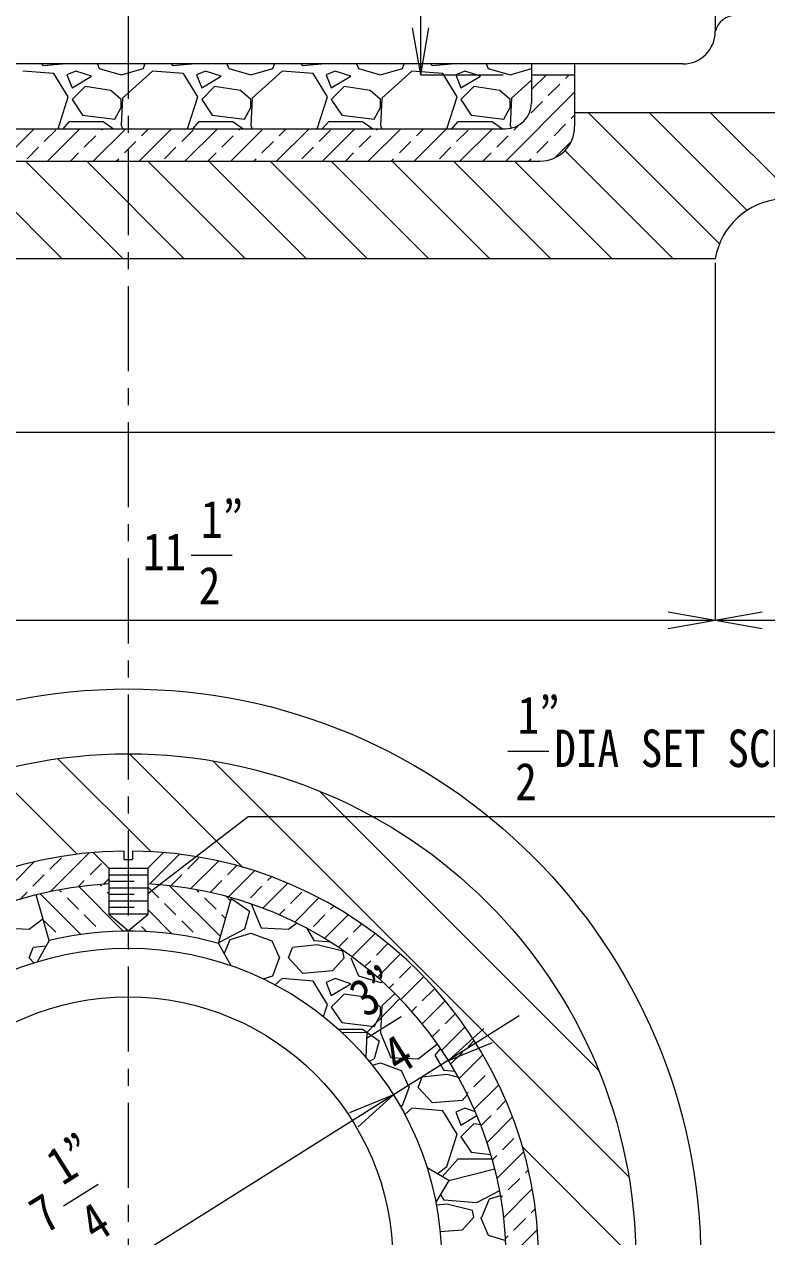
# Model space of a CAD drawing. Units: millimetres, scale not verified. Extents: x -4089 to 4089, y -2931 to 2931.
# Drawn here: x -1404 to -967, y -2305 to -1592 of the extents above; entities that cross this region are included whole.
import ezdxf
from ezdxf.enums import TextEntityAlignment as Align

# ---------------------------------------------------------------- set-up
doc = ezdxf.new("R2010")
doc.units = ezdxf.units.MM
doc.header["$LTSCALE"] = 10
doc.linetypes.add('CHAIN1', pattern=[8, 5, -1, 1, -1])
for name, color, linetype, lineweight in [('0-0_0', 3, 'Continuous', 18), ('0-1_芯', 4, 'CHAIN1', 18), ('0-2_寸法', 2, 'Continuous', 18)]:
    doc.layers.add(name, color=color, linetype=linetype, lineweight=lineweight)
doc.styles.add('ＭＳ ゴシック', font='')
doc.styles.get('ＭＳ ゴシック').set_extended_font_data('MS Gothic')

msp = doc.modelspace()

# ---------------------------------------------------------------- linework, layer by layer
at = {"layer": '0-0_0'}
for p, q in [((-997.36, -1266.53), (-997.36, -1596.73)), ((-1016.41, -1615.78), (-2432.46, -1615.78)), ((-1392.22, -1616.92), (-1393.26, -1615.78)), ((-1379.08, -1615.78), (-1392.22, -1616.92)), ((-1360.59, -1615.78), (-1359.45, -1618.44)), ((-1333.54, -1618.44), (-1332.59, -1615.78)), ((-1316.02, -1616.92), (-1317.06, -1615.78)), ((-1302.88, -1615.78), (-1316.02, -1616.92)), ((-1284.39, -1615.78), (-1283.25, -1618.44)), ((-1257.34, -1618.44), (-1256.39, -1615.78)), ((-1239.82, -1616.92), (-1240.86, -1615.78)), ((-1226.68, -1615.78), (-1239.82, -1616.92)), ((-1208.19, -1615.78), (-1207.05, -1618.44)), ((-1181.14, -1618.44), (-1180.19, -1615.78)), ((-1163.62, -1616.92), (-1164.66, -1615.78)), ((-1150.48, -1615.78), (-1163.62, -1616.92)), ((-1131.99, -1615.78), (-1130.85, -1618.44)), ((-1105.39, -1615.78), (-1105.39, -1638.64)), ((-1079.99, -1615.78), (-1079.99, -1652.61)), ((-1386.12, -1621.49), (-1404.41, -1619.97)), ((-1377.74, -1635.21), (-1386.12, -1621.49)), ((-1373.17, -1619.97), (-1378.5, -1622.25)), ((-1378.5, -1622.25), (-1375.45, -1629.87)), ((-1375.45, -1629.87), (-1364.02, -1623.01)), ((-1364.02, -1623.01), (-1373.17, -1619.97)), ((-1359.45, -1618.44), (-1346.5, -1622.25)), ((-1346.5, -1622.25), (-1333.54, -1618.44)), ((-1328.21, -1619.97), (-1345.73, -1635.97)), ((-1309.92, -1621.49), (-1328.21, -1619.97)), ((-1301.54, -1635.21), (-1309.92, -1621.49)), ((-1296.97, -1619.97), (-1302.3, -1622.25)), ((-1302.3, -1622.25), (-1299.25, -1629.87)), ((-1299.25, -1629.87), (-1287.82, -1623.01)), ((-1287.82, -1623.01), (-1296.97, -1619.97)), ((-1283.25, -1618.44), (-1270.3, -1622.25)), ((-1270.3, -1622.25), (-1257.34, -1618.44)), ((-1252.01, -1619.97), (-1269.53, -1635.97)), ((-1233.72, -1621.49), (-1252.01, -1619.97)), ((-1225.34, -1635.21), (-1233.72, -1621.49)), ((-1220.77, -1619.97), (-1226.1, -1622.25)), ((-1226.1, -1622.25), (-1223.05, -1629.87)), ((-1223.05, -1629.87), (-1211.62, -1623.01)), ((-1211.62, -1623.01), (-1220.77, -1619.97)), ((-1207.05, -1618.44), (-1194.1, -1622.25)), ((-1194.1, -1622.25), (-1181.14, -1618.44)), ((-1175.81, -1619.97), (-1193.33, -1635.97)), ((-1157.52, -1621.49), (-1175.81, -1619.97)), ((-1149.14, -1635.21), (-1157.52, -1621.49)), ((-1144.57, -1619.97), (-1149.9, -1622.25)), ((-1149.9, -1622.25), (-1146.85, -1629.87)), ((-1146.85, -1629.87), (-1135.42, -1623.01)), ((-1135.42, -1623.01), (-1144.57, -1619.97)), ((-1130.85, -1618.44), (-1117.9, -1622.25)), ((-1117.9, -1622.25), (-1105.39, -1618.57)), ((-1105.39, -1622.13), (-1079.99, -1622.13)), ((-1105.39, -1630.88), (-1096.64, -1622.13)), ((-1085.38, -1624.34), (-1083.17, -1622.13)), ((-1367.83, -1629.11), (-1375.45, -1636.73)), ((-1352.59, -1631.4), (-1367.83, -1629.11)), ((-1346.5, -1636.73), (-1352.59, -1631.4)), ((-1291.63, -1629.11), (-1299.25, -1636.73)), ((-1276.39, -1631.4), (-1291.63, -1629.11)), ((-1270.3, -1636.73), (-1276.39, -1631.4)), ((-1215.43, -1629.11), (-1223.05, -1636.73)), ((-1200.19, -1631.4), (-1215.43, -1629.11)), ((-1194.1, -1636.73), (-1200.19, -1631.4)), ((-1139.23, -1629.11), (-1146.85, -1636.73)), ((-1123.99, -1631.4), (-1139.23, -1629.11)), ((-1117.9, -1636.73), (-1123.99, -1631.4)), ((-1105.39, -1625.24), (-1117.13, -1635.97)), ((-1095.48, -1634.44), (-1088.75, -1627.71)), ((-1383.71, -1653.88), (-1377.74, -1635.21)), ((-1375.45, -1636.73), (-1369.36, -1645.87)), ((-1345.73, -1635.97), (-1346.5, -1651.97)), ((-1346.5, -1641.3), (-1346.5, -1636.73)), ((-1307.51, -1653.88), (-1301.54, -1635.21)), ((-1299.25, -1636.73), (-1293.16, -1645.87)), ((-1269.53, -1635.97), (-1270.3, -1651.97)), ((-1270.3, -1641.3), (-1270.3, -1636.73)), ((-1231.31, -1653.88), (-1225.34, -1635.21)), ((-1223.05, -1636.73), (-1216.96, -1645.87)), ((-1193.33, -1635.97), (-1194.1, -1651.97)), ((-1194.1, -1641.3), (-1194.1, -1636.73)), ((-1155.11, -1653.88), (-1149.14, -1635.21)), ((-1146.85, -1636.73), (-1140.76, -1645.87)), ((-1120.5, -1672.93), (-1079.99, -1632.42)), ((-1117.13, -1635.97), (-1117.9, -1651.97)), ((-1117.9, -1641.3), (-1117.9, -1636.73)), ((-1105.59, -1644.55), (-1098.85, -1637.81)), ((-1369.36, -1645.87), (-1350.31, -1648.16)), ((-1350.31, -1648.16), (-1346.5, -1641.3)), ((-1293.16, -1645.87), (-1274.11, -1648.16)), ((-1274.11, -1648.16), (-1270.3, -1641.3)), ((-1216.96, -1645.87), (-1197.91, -1648.16)), ((-1197.91, -1648.16), (-1194.1, -1641.3)), ((-1140.76, -1645.87), (-1121.71, -1648.16)), ((-1121.71, -1648.16), (-1117.9, -1641.3)), ((-1082.01, -1647.91), (-1079.99, -1645.89)), ((-1079.99, -1644.35), (-593.91, -1644.35)), ((-994.89, -1721.57), (-1072.1, -1644.35)), ((-978.65, -1701.89), (-1036.18, -1644.35)), ((-949.46, -1695.15), (-1000.26, -1644.35)), ((-1380.75, -1653.88), (-1376.98, -1649.68)), ((-1376.98, -1649.68), (-1357.16, -1649.68)), ((-1357.16, -1649.68), (-1351.11, -1653.88)), ((-1346.5, -1651.97), (-1345.69, -1653.88)), ((-1304.55, -1653.88), (-1300.78, -1649.68)), ((-1300.78, -1649.68), (-1280.96, -1649.68)), ((-1280.96, -1649.68), (-1274.91, -1653.88)), ((-1270.3, -1651.97), (-1269.49, -1653.88)), ((-1228.35, -1653.88), (-1224.58, -1649.68)), ((-1224.58, -1649.68), (-1204.76, -1649.68)), ((-1204.76, -1649.68), (-1198.71, -1653.88)), ((-1194.1, -1651.97), (-1193.29, -1653.88)), ((-1152.15, -1653.88), (-1148.38, -1649.68)), ((-1148.38, -1649.68), (-1128.56, -1649.68)), ((-1128.56, -1649.68), (-1122.51, -1653.88)), ((-1117.9, -1651.97), (-1117.25, -1653.5)), ((-1115.69, -1654.65), (-1112.68, -1651.64)), ((-1092.12, -1658.02), (-1085.38, -1651.28)), ((-2273.71, -1653.88), (-1120.63, -1653.88)), ((-1416.84, -1672.93), (-1397.79, -1653.88)), ((-1391.83, -1661.38), (-1385.1, -1654.65)), ((-1389.9, -1672.93), (-1370.85, -1653.88)), ((-1368.26, -1664.75), (-1361.52, -1658.02)), ((-1362.96, -1672.93), (-1343.91, -1653.88)), ((-1358.16, -1654.65), (-1357.38, -1653.88)), ((-1336.02, -1672.93), (-1316.97, -1653.88)), ((-1334.58, -1658.02), (-1330.44, -1653.88)), ((-1311.01, -1661.38), (-1304.27, -1654.65)), ((-1309.08, -1672.93), (-1290.03, -1653.88)), ((-1287.44, -1664.75), (-1280.7, -1658.02)), ((-1282.14, -1672.93), (-1263.09, -1653.88)), ((-1277.33, -1654.65), (-1276.56, -1653.88)), ((-1255.2, -1672.93), (-1236.15, -1653.88)), ((-1253.76, -1658.02), (-1249.62, -1653.88)), ((-1230.19, -1661.38), (-1223.45, -1654.65)), ((-1228.26, -1672.93), (-1209.21, -1653.88)), ((-1206.61, -1664.75), (-1199.88, -1658.02)), ((-1201.32, -1672.93), (-1182.27, -1653.88)), ((-1196.51, -1654.65), (-1195.74, -1653.88)), ((-1174.38, -1672.93), (-1155.33, -1653.88)), ((-1172.94, -1658.02), (-1168.8, -1653.88)), ((-1149.36, -1661.38), (-1142.63, -1654.65)), ((-1147.44, -1672.93), (-1128.39, -1653.88)), ((-1125.79, -1664.75), (-1119.06, -1658.02)), ((-1401.93, -1671.49), (-1395.2, -1664.75)), ((-1344.69, -1668.12), (-1337.95, -1661.38)), ((-1321.11, -1671.49), (-1314.38, -1664.75)), ((-1263.86, -1668.12), (-1257.13, -1661.38)), ((-1240.29, -1671.49), (-1233.55, -1664.75)), ((-1183.04, -1668.12), (-1176.31, -1661.38)), ((-1159.47, -1671.49), (-1152.73, -1664.75)), ((-1102.22, -1668.12), (-1095.48, -1661.38)), ((-1091.59, -1670.96), (-1081.95, -1661.32)), ((-1022.3, -1730.08), (-1085.67, -1666.7)), ((-2241.96, -1672.93), (-1100.31, -1672.93)), ((-1381.51, -1730.08), (-1438.66, -1672.93)), ((-1345.59, -1730.08), (-1402.74, -1672.93)), ((-1376.43, -1672.93), (-1371.63, -1668.12)), ((-1309.67, -1730.08), (-1366.82, -1672.93)), ((-1349.49, -1672.93), (-1348.05, -1671.49)), ((-1273.75, -1730.08), (-1330.9, -1672.93)), ((-1295.61, -1672.93), (-1290.8, -1668.12)), ((-1237.83, -1730.08), (-1294.98, -1672.93)), ((-1268.67, -1672.93), (-1267.23, -1671.49)), ((-1201.91, -1730.08), (-1259.06, -1672.93)), ((-1165.98, -1730.08), (-1223.13, -1672.93)), ((-1214.79, -1672.93), (-1209.98, -1668.12)), ((-1187.85, -1672.93), (-1186.41, -1671.49)), ((-1130.06, -1730.08), (-1187.21, -1672.93)), ((-1094.14, -1730.08), (-1151.29, -1672.93)), ((-1133.97, -1672.93), (-1129.16, -1668.12)), ((-1058.22, -1730.08), (-1115.37, -1672.93)), ((-1107.03, -1672.93), (-1105.59, -1671.49)), ((-1543.46, -1730.08), (-997.36, -1730.08)), ((-1275.01, -2088.02), (-1341.77, -2021.27)), ((-1329.15, -2078.78), (-1383.79, -2024.15)), ((-1048.13, -2270), (-1292.7, -2025.44)), ((-1372.53, -2080.3), (-1421.03, -2031.81)), ((-1065.95, -2207.28), (-1229.98, -2043.26)), ((-1388.15, -2102.22), (-1365.44, -2079.52)), ((-1353.84, -2088.58), (-1363.11, -2079.31)), ((-1344.95, -2078.43), (-1344.95, -2083.5)), ((-1339.87, -2078.43), (-1339.87, -2083.5)), ((-1330.98, -2088.58), (-1321.71, -2079.31)), ((-1329.86, -2097.82), (-1312.34, -2080.3)), ((-1427.1, -2114.24), (-1397.7, -2084.84)), ((-1388.46, -2089.07), (-1381.73, -2082.33)), ((-1364.89, -2092.44), (-1358.16, -2085.7)), ((-1344.95, -2083.5), (-1339.87, -2083.5)), ((-1307.64, -2089.07), (-1300.91, -2082.33)), ((-1305.63, -2100.53), (-1289.41, -2084.31)), ((-1284.07, -2092.44), (-1278.63, -2087)), ((-1398.57, -2099.17), (-1391.83, -2092.44)), ((-1356.93, -2097.94), (-1353.84, -2094.86)), ((-1353.84, -2088.58), (-1353.84, -2115.82)), ((-1353.84, -2088.58), (-1330.98, -2088.58)), ((-1353.84, -2092.39), (-1330.98, -2092.39)), ((-1330.98, -2088.58), (-1330.98, -2115.82)), ((-1317.45, -2098.87), (-1311.01, -2092.44)), ((-1283.56, -2105.4), (-1268.26, -2090.09)), ((-1260.5, -2095.8), (-1258.26, -2093.57)), ((-1381.73, -2102.54), (-1383.05, -2101.21)), ((-1371.88, -2099.43), (-1368.26, -2095.8)), ((-1345.37, -2125.43), (-1371.43, -2099.37)), ((-1358.16, -2099.17), (-1359.22, -2098.1)), ((-1353.84, -2096.2), (-1338.94, -2096.2)), ((-1353.84, -2100.01), (-1330.98, -2100.01)), ((-1324.48, -2105.91), (-1330.98, -2099.41)), ((-1288.25, -2128.67), (-1318.12, -2098.8)), ((-1300.91, -2102.54), (-1302.34, -2101.11)), ((-1294.17, -2102.54), (-1287.44, -2095.8)), ((-1270.6, -2105.91), (-1263.86, -2099.17)), ((-1263.26, -2112.04), (-1248.61, -2097.39)), ((-1406.22, -2106.82), (-1401.93, -2102.54)), ((-1388.88, -2131.04), (-1396.5, -2104.16)), ((-1370.32, -2127.42), (-1394.16, -2103.58)), ((-1371.63, -2112.64), (-1378.36, -2105.91)), ((-1353.84, -2103.49), (-1354.79, -2102.54)), ((-1353.84, -2103.82), (-1338.94, -2103.82)), ((-1353.84, -2107.63), (-1330.98, -2107.63)), ((-1314.38, -2116.01), (-1321.11, -2109.27)), ((-1290.8, -2112.64), (-1297.54, -2105.91)), ((-1289.41, -2132.77), (-1281.79, -2105.89)), ((-1282.3, -2107.68), (-1284.95, -2105.02)), ((-1282.07, -2106.88), (-1280.96, -2106.88)), ((-1280.96, -2106.88), (-1271.06, -2113.74)), ((-1247.02, -2109.27), (-1240.29, -2102.54)), ((-1244.48, -2120.2), (-1230.31, -2106.03)), ((-1361.52, -2122.74), (-1368.26, -2116.01)), ((-1353.84, -2111.44), (-1338.94, -2111.44)), ((-1353.84, -2115.25), (-1330.98, -2115.25)), ((-1342.41, -2125.41), (-1353.84, -2115.82)), ((-1342.41, -2125.41), (-1330.98, -2115.82)), ((-1316.75, -2127.11), (-1330.98, -2112.88)), ((-1285.27, -2118.17), (-1287.44, -2116.01)), ((-1271.06, -2113.74), (-1274.11, -2124.41)), ((-1270.14, -2109.55), (-1264.2, -2123.65)), ((-1253.69, -2115.94), (-1250.39, -2112.64)), ((-1233.55, -2122.74), (-1226.82, -2116.01)), ((-1227.08, -2129.74), (-1213.24, -2115.9)), ((-1223.45, -2112.64), (-1221.63, -2110.82)), ((-1416.6, -2123.65), (-1400.6, -2124.41)), ((-1400.6, -2124.41), (-1392.53, -2118.17)), ((-1385.1, -2126.11), (-1391.83, -2119.38)), ((-1331.62, -2125.71), (-1334.58, -2122.74)), ((-1304.27, -2126.11), (-1311.01, -2119.38)), ((-1264.2, -2123.65), (-1248.2, -2124.41)), ((-1248.2, -2124.41), (-1243.43, -2120.73)), ((-1209.98, -2126.11), (-1205.14, -2121.27)), ((-1300.38, -2130.01), (-1300.91, -2129.48)), ((-1274.11, -2124.41), (-1289.29, -2132.37)), ((-1286.04, -2138.81), (-1282.49, -2130.51)), ((-1282.49, -2130.51), (-1270.3, -2126.7)), ((-1270.3, -2126.7), (-1258.1, -2131.27)), ((-1232.96, -2131.27), (-1237.24, -2123.93)), ((-1218.85, -2134.98), (-1213.35, -2129.48)), ((-1210.93, -2140.53), (-1197.31, -2126.91)), ((-1400.6, -2141.17), (-1398.31, -2135.08)), ((-1390.68, -2134.28), (-1398.31, -2135.08)), ((-1388.88, -2131.04), (-1396.09, -2143.96)), ((-1289.41, -2132.77), (-1282.2, -2145.69)), ((-1258.1, -2131.27), (-1253.53, -2141.17)), ((-1248.2, -2141.17), (-1245.91, -2135.08)), ((-1231.43, -2133.55), (-1245.91, -2135.08)), ((-1223.37, -2132.04), (-1232.96, -2131.27)), ((-1216.19, -2137.36), (-1231.43, -2133.55)), ((-1215.43, -2141.17), (-1216.19, -2137.36)), ((-1196.51, -2139.58), (-1189.78, -2132.85)), ((-1397.89, -2144.12), (-1400.6, -2141.17)), ((-1257.34, -2151.84), (-1253.53, -2141.17)), ((-1239.82, -2150.32), (-1248.2, -2141.17)), ((-1215.43, -2141.17), (-1222.29, -2148.79)), ((-1211.62, -2141.17), (-1207.05, -2151.84)), ((-1210.86, -2141.17), (-1210.67, -2140.72)), ((-1203.31, -2146.38), (-1199.88, -2142.95)), ((-1195.98, -2152.52), (-1182.48, -2139.03)), ((-1263.08, -2153.53), (-1257.34, -2151.84)), ((-1222.29, -2148.79), (-1239.82, -2150.32)), ((-1207.05, -2151.84), (-1194.1, -2155.65)), ((-1183.04, -2153.05), (-1176.31, -2146.32)), ((-1182.2, -2165.68), (-1168.73, -2152.21)), ((-1252.01, -2153.37), (-1256.06, -2157.07)), ((-1233.72, -2154.89), (-1252.01, -2153.37)), ((-1225.34, -2168.61), (-1233.72, -2154.89)), ((-1220.77, -2153.37), (-1226.1, -2155.65)), ((-1226.1, -2155.65), (-1223.05, -2163.27)), ((-1223.05, -2163.27), (-1211.62, -2156.41)), ((-1211.62, -2156.41), (-1220.77, -2153.37)), ((-1194.1, -2155.65), (-1192.88, -2155.29)), ((-1188.95, -2158.96), (-1186.41, -2156.42)), ((-1215.43, -2162.51), (-1223.05, -2170.13)), ((-1200.19, -2164.8), (-1215.43, -2162.51)), ((-1202.25, -2185.14), (-1182.78, -2165.1)), ((-1194.1, -2170.13), (-1200.19, -2164.8)), ((-1185.55, -2162.26), (-1193.33, -2169.37)), ((-1169.57, -2166.52), (-1162.84, -2159.79)), ((-1169.57, -2180), (-1156.03, -2166.46)), ((-1227.62, -2175.73), (-1225.34, -2168.61)), ((-1223.05, -2170.13), (-1216.96, -2179.27)), ((-1193.33, -2169.37), (-1194.1, -2185.37)), ((-1194.1, -2174.7), (-1194.1, -2170.13)), ((-1175.74, -2172.69), (-1172.94, -2169.89)), ((-1216.96, -2179.27), (-1197.91, -2181.56)), ((-1197.91, -2181.56), (-1194.1, -2174.7)), ((-1156.1, -2179.99), (-1150.09, -2173.98)), ((-1218.95, -2183.08), (-1204.76, -2183.08)), ((-1202.25, -2185.14), (-1216.49, -2185.34)), ((-1204.76, -2183.08), (-1194.86, -2189.94)), ((-1202.25, -2185.14), (-1202.67, -2199.79)), ((-1194.1, -2185.37), (-1188, -2199.85)), ((-1163.7, -2187.59), (-1159.47, -2183.36)), ((-1158.12, -2195.49), (-1144.42, -2181.78)), ((-1194.86, -2189.94), (-1197.91, -2200.61)), ((-1172, -2200.61), (-1160.64, -2191.83)), ((-1162.09, -2198.32), (-1158.73, -2194.59)), ((-1142.63, -2193.46), (-1139.03, -2189.86)), ((-1197.91, -2200.61), (-1200.73, -2202.09)), ((-1188, -2199.85), (-1172, -2200.61)), ((-1156.76, -2207.47), (-1162.09, -2198.32)), ((-1152.73, -2203.57), (-1146, -2196.83)), ((-1147.9, -2212.2), (-1133.92, -2198.23)), ((-1198.85, -2204.38), (-1194.1, -2202.9)), ((-1194.1, -2202.9), (-1181.9, -2207.47)), ((-1181.9, -2207.47), (-1177.33, -2217.37)), ((-1150.29, -2207.99), (-1156.76, -2207.47)), ((-1129.16, -2206.93), (-1129.11, -2206.89)), ((-1172, -2217.37), (-1169.71, -2211.28)), ((-1155.23, -2209.75), (-1169.71, -2211.28)), ((-1148.29, -2211.49), (-1155.23, -2209.75)), ((-1139.26, -2217.04), (-1132.53, -2210.3)), ((-1138.98, -2230.22), (-1124.61, -2215.85)), ((-1181.14, -2228.04), (-1177.33, -2217.37)), ((-1163.62, -2226.52), (-1172, -2217.37)), ((-1143.01, -2221.57), (-1146.09, -2224.99)), ((-1143.27, -2221.04), (-1142.63, -2220.4)), ((-1182.48, -2228.44), (-1181.14, -2228.04)), ((-1175.81, -2229.57), (-1179.83, -2233.24)), ((-1157.52, -2231.09), (-1175.81, -2229.57)), ((-1146.09, -2224.99), (-1163.62, -2226.52)), ((-1144.57, -2229.57), (-1149.9, -2231.85)), ((-1138.36, -2231.63), (-1144.57, -2229.57)), ((-1125.79, -2230.51), (-1120.42, -2225.14)), ((-1149.14, -2244.81), (-1157.52, -2231.09)), ((-1149.9, -2231.85), (-1146.85, -2239.47)), ((-1146.85, -2239.47), (-1137.43, -2233.82)), ((-1135.04, -2239.76), (-1129.16, -2233.88)), ((-1131.49, -2249.67), (-1116.56, -2234.75)), ((-1155.23, -2263.86), (-1149.14, -2244.81)), ((-1139.23, -2238.71), (-1146.85, -2246.33)), ((-1135.21, -2239.31), (-1139.23, -2238.71)), ((-1146.85, -2246.33), (-1140.76, -2255.47)), ((-1122.42, -2254.08), (-1115.69, -2247.35)), ((-1140.76, -2255.47), (-1129.24, -2256.86)), ((-1128.34, -2259.99), (-1125.79, -2257.45)), ((-1125.62, -2270.75), (-1109.93, -2255.06)), ((-1043.96, -2319.07), (-1110.71, -2252.32)), ((-1154.01, -2272.15), (-1166.71, -2264.57)), ((-1160.75, -2268.12), (-1155.23, -2263.86)), ((-1157.88, -2269.84), (-1148.38, -2259.28)), ((-1154.01, -2272.15), (-1126.92, -2265.31)), ((-1148.38, -2259.28), (-1128.56, -2259.28)), ((-1128.56, -2259.28), (-1128.53, -2259.31)), ((-1108.95, -2267.55), (-1107.21, -2265.81)), ((-1154.01, -2272.15), (-1161.59, -2284.84)), ((-1119.06, -2277.65), (-1112.32, -2270.92)), ((-1156.76, -2283.67), (-1158.8, -2280.17)), ((-1124.1, -2278.06), (-1137.71, -2285.19)), ((-1121.68, -2293.75), (-1104.92, -2276.99)), ((-1155.23, -2285.95), (-1161.26, -2286.59)), ((-1137.71, -2285.19), (-1156.76, -2283.67)), ((-1139.99, -2289.76), (-1155.23, -2285.95)), ((-1134.66, -2293.57), (-1130.09, -2282.91)), ((-1130.09, -2282.91), (-1123.58, -2280.87)), ((-1123.39, -2281.98), (-1122.42, -2281.02)), ((-1139.23, -2293.57), (-1146.09, -2301.19)), ((-1139.23, -2293.57), (-1139.99, -2289.76)), ((-1135.42, -2293.57), (-1130.85, -2304.24)), ((-1115.69, -2301.23), (-1108.95, -2294.49)), ((-1105.59, -2291.12), (-1103.12, -2288.66)), ((-1146.09, -2301.19), (-1159.08, -2302.32)), ((-1120.16, -2319.17), (-1101.85, -2300.86)), ((-1130.85, -2304.24), (-1120.51, -2307.28)), ((-1120.58, -2306.12), (-1119.06, -2304.59))]:
    msp.add_line(p, q, dxfattribs=at)
for radius in [336.55, 298.45, 184.15, 155.57]:
    msp.add_circle((-1342.41, -2319.72), radius, dxfattribs=at)
for centre, radius, start, end in [((-985.07, -1599.93), 12.7, 90, 165.40411), ((-1016.41, -1596.73), 19.05, 270, 0), ((-1120.63, -1638.64), 15.24, 270, 360), ((-1100.31, -1652.61), 20.32, 270, 0), ((-955.37, -1737.64), 42.66, 95.228, 169.79289), ((-1342.41, -2319.72), 241.3, 90.60312, 89.39688), ((-1342.41, -2319.72), 222.25, 92.94794, 87.05206), ((-1342.41, -2319.72), 194.31, 74.17125, 103.83582)]:
    msp.add_arc(centre, radius, start, end, dxfattribs=at)
at = {"layer": '0-1_芯'}
msp.add_line((-1342.41, -1026.35), (-1342.41, -2674.86), dxfattribs=at)
at = {"layer": '0-2_寸法'}
for p, q in [((-1170.52, -1622.13), (-1170.52, -1241.13)), ((-1170.52, -1622.13), (-1175.38, -1594.55)), ((-1170.52, -1622.13), (-1165.66, -1594.55)), ((-1170.52, -1622.13), (-1122.1, -1622.13)), ((-997.36, -1732.62), (-997.36, -1942.76)), ((866.8, -1832.45), (-1657.76, -1832.45)), ((-1281.32, -1904.78), (-1305.43, -1904.78)), ((-1024.93, -1947.62), (-969.78, -1937.89)), ((-1024.93, -1937.89), (-969.78, -1947.62)), ((-2038.76, -1942.76), (932.96, -1942.76)), ((-1095.25, -2019.97), (-1119.36, -2019.97)), ((-1330.98, -2103.47), (-1271.93, -2058.17)), ((-1271.93, -2058.17), (-849.8, -2058.17)), ((-1112.55, -2175.32), (-1498.35, -2417.67)), ((-1181.93, -2175.8), (-1202.34, -2188.62)), ((-1154.21, -2201.49), (-1133.45, -2182.71)), ((-1154.21, -2201.49), (-1128.28, -2190.94)), ((-1186.48, -2221.76), (-1212.41, -2232.31)), ((-1186.48, -2221.76), (-1207.24, -2240.55)), ((-1360.05, -2274.44), (-1380.47, -2287.26))]:
    msp.add_line(p, q, dxfattribs=at)

# ---------------------------------------------------------------- texts
at = {"layer": '0-2_寸法', "style": 'ＭＳ ゴシック', "width": 0.85}
for s, p in [('1”', (-1299.66, -1900.94)), ('11', (-1333.78, -1920.02)), ('2', (-1301.02, -1939.95)), ('1”', (-1113.59, -2016.13)), ('DIA SET SCREW 4OFF', (-1091.98, -2035.65)), ('2', (-1114.95, -2055.14))]:
    msp.add_text(s, height=21.99, dxfattribs=at).set_placement(p, align=Align.BOTTOM_LEFT)
for s, p in [('3”', (-1199.51, -2182.3)), ('4', (-1179.9, -2216.06)), ('1”', (-1377.63, -2280.95)), ('7', (-1387.71, -2309.39)), ('4', (-1358.02, -2314.7))]:
    msp.add_text(s, height=21.99, rotation=32.136, dxfattribs=at).set_placement(p, align=Align.BOTTOM_LEFT)

doc.saveas('drawing.dxf')
